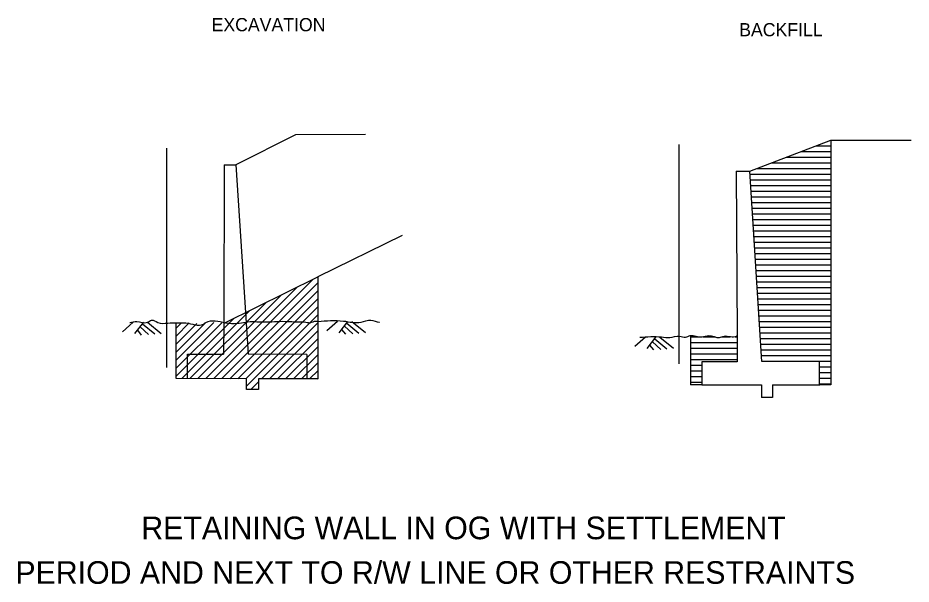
# Model space of a CAD drawing. Extents: x -1666 to -978, y 545 to 809.
# Drawn here: x -1200.8 to -1121.9, y 741.8 to 791.8 of the extents above; entities that cross this region are included whole.
import ezdxf

# ---------------------------------------------------------------- set-up
doc = ezdxf.new("R2010")
doc.units = 0
for name, color, linetype in [('pp_PRESENTATION', 7, 'Continuous'), ('rd_EARTHWORK', 7, 'Continuous'), ('rd_EARTHWORK-anno', 7, 'Continuous')]:
    doc.layers.add(name, color=color, linetype=linetype)

msp = doc.modelspace()

# ---------------------------------------------------------------- linework, layer by layer
at = {"layer": 'pp_PRESENTATION'}
for p, q in [((-1190.577, 764.952), (-1191.525, 764.103)), ((-1189.677, 764.95), (-1190.456, 763.949)), ((-1189.948, 764.524), (-1189.212, 763.859)), ((-1189.753, 764.8), (-1188.676, 763.92)), ((-1189.311, 764.947), (-1188.106, 763.963)), ((-1172.541, 765.021), (-1173.488, 764.172)), ((-1171.64, 765.019), (-1172.419, 764.019)), ((-1171.912, 764.593), (-1171.176, 763.928)), ((-1171.716, 764.869), (-1170.639, 763.989)), ((-1171.274, 765.016), (-1170.069, 764.032)), ((-1190.207, 764.237), (-1189.862, 763.816)), ((-1172.171, 764.306), (-1171.825, 763.886)), ((-1145.344, 763.636), (-1146.291, 762.786)), ((-1144.443, 763.633), (-1145.223, 762.633)), ((-1144.077, 763.631), (-1142.872, 762.647)), ((-1144.974, 762.92), (-1144.629, 762.5)), ((-1144.715, 763.208), (-1143.979, 762.543)), ((-1144.52, 763.483), (-1143.442, 762.604)), ((-1185.769, 759.975), (-1185.769, 762.114))]:
    msp.add_line(p, q, dxfattribs=at)
at = {"layer": 'rd_EARTHWORK'}
for p, q in [((-1176.244, 781.482), (-1181.502, 778.842)), ((-1170.064, 781.536), (-1176.244, 781.482)), ((-1136.129, 778.283), (-1128.963, 781.026)), ((-1128.963, 781.026), (-1121.879, 781.025)), ((-1128.963, 781.026), (-1128.962, 759.428)), ((-1187.64, 780.328), (-1187.62, 760.951)), ((-1142.4, 780.652), (-1142.399, 761.261)), ((-1182.539, 778.842), (-1182.58, 764.945)), ((-1182.539, 778.842), (-1181.502, 778.842)), ((-1181.502, 778.842), (-1181.502, 778.842)), ((-1181.502, 778.842), (-1180.662, 765.792)), ((-1137.315, 778.282), (-1136.129, 778.283)), ((-1137.315, 778.282), (-1137.239, 763.782)), ((-1135.069, 761.474), (-1136.129, 778.283)), ((-1166.834, 772.589), (-1174.258, 768.94)), ((-1182.471, 764.902), (-1174.258, 768.94)), ((-1174.249, 759.934), (-1174.249, 768.944)), ((-1180.662, 765.792), (-1180.425, 762.119)), ((-1186.769, 759.975), (-1186.769, 764.877)), ((-1182.58, 764.945), (-1182.588, 762.125)), ((-1141.356, 763.766), (-1141.356, 759.428)), ((-1137.239, 763.782), (-1137.227, 761.45)), ((-1185.769, 762.114), (-1182.588, 762.125)), ((-1175.251, 762.088), (-1180.425, 762.119)), ((-1175.251, 762.088), (-1175.249, 759.934)), ((-1137.227, 761.45), (-1140.363, 761.449)), ((-1140.356, 761.449), (-1140.356, 759.427)), ((-1129.962, 761.474), (-1135.069, 761.474)), ((-1129.962, 759.426), (-1129.962, 761.474)), ((-1180.581, 759.954), (-1186.768, 759.974)), ((-1180.58, 758.998), (-1180.581, 759.954)), ((-1174.249, 759.931), (-1179.497, 759.948)), ((-1179.497, 759.948), (-1179.496, 758.994)), ((-1179.496, 758.994), (-1180.58, 758.998)), ((-1140.355, 759.428), (-1141.356, 759.428)), ((-1140.355, 759.428), (-1135.096, 759.428)), ((-1135.096, 759.428), (-1135.096, 758.286)), ((-1134.125, 759.428), (-1134.125, 758.286)), ((-1134.125, 759.428), (-1129.953, 759.428)), ((-1128.962, 759.428), (-1129.953, 759.428)), ((-1128.959, 759.428), (-1128.959, 759.428)), ((-1134.125, 758.286), (-1135.096, 758.286))]:
    msp.add_line(p, q, dxfattribs=at)
for points in [[(-1130.3, 780.514), (-1128.963, 780.514)], [(-1132.912, 779.514), (-1128.963, 779.514)], [(-1131.606, 780.014), (-1128.963, 780.014)], [(-1134.219, 779.014), (-1128.963, 779.014)], [(-1136.112, 778.014), (-1128.963, 778.014)], [(-1135.525, 778.514), (-1128.963, 778.514)], [(-1136.081, 777.514), (-1128.963, 777.514)], [(-1136.049, 777.014), (-1128.963, 777.014)], [(-1136.018, 776.514), (-1128.963, 776.514)], [(-1135.986, 776.014), (-1128.963, 776.014)], [(-1135.955, 775.514), (-1128.963, 775.514)], [(-1135.923, 775.014), (-1128.963, 775.014)], [(-1135.891, 774.514), (-1128.963, 774.514)], [(-1135.86, 774.014), (-1128.962, 774.014)], [(-1135.828, 773.514), (-1128.962, 773.514)], [(-1135.797, 773.014), (-1128.962, 773.014)], [(-1135.765, 772.514), (-1128.962, 772.514)], [(-1135.734, 772.014), (-1128.962, 772.014)], [(-1135.702, 771.514), (-1128.962, 771.514)], [(-1135.671, 771.014), (-1128.962, 771.014)], [(-1135.639, 770.514), (-1128.962, 770.514)], [(-1135.608, 770.014), (-1128.962, 770.014)], [(-1135.576, 769.514), (-1128.962, 769.514)], [(-1183.459, 759.963), (-1174.699, 768.723)], [(-1182.754, 759.961), (-1174.249, 768.466)], [(-1135.545, 769.014), (-1128.962, 769.014)], [(-1135.513, 768.514), (-1128.962, 768.514)], [(-1184.164, 759.965), (-1176.09, 768.039)], [(-1182.049, 759.958), (-1174.249, 767.759)], [(-1135.482, 768.014), (-1128.962, 768.014)], [(-1135.45, 767.514), (-1128.962, 767.514)], [(-1184.869, 759.968), (-1177.481, 767.355)], [(-1181.345, 759.956), (-1174.249, 767.052)], [(-1135.418, 767.014), (-1128.962, 767.014)], [(-1186.278, 759.972), (-1180.263, 765.988)], [(-1185.573, 759.97), (-1178.872, 766.671)], [(-1180.64, 759.954), (-1174.249, 766.345)], [(-1135.387, 766.514), (-1128.962, 766.514)], [(-1135.355, 766.014), (-1128.962, 766.014)], [(-1186.769, 760.189), (-1181.654, 765.304)], [(-1180.581, 759.306), (-1174.249, 765.638)], [(-1135.324, 765.514), (-1128.962, 765.514)], [(-1186.773, 764.427), (-1186.319, 764.881)], [(-1186.772, 763.721), (-1185.617, 764.877)], [(-1186.771, 762.308), (-1184.16, 764.919)], [(-1186.771, 763.015), (-1184.969, 764.817)], [(-1186.77, 761.602), (-1183.46, 764.912)], [(-1186.769, 760.895), (-1182.76, 764.905)], [(-1179.233, 759.947), (-1174.249, 764.931)], [(-1135.292, 765.014), (-1128.962, 765.014)], [(-1135.261, 764.514), (-1128.962, 764.514)], [(-1178.528, 759.945), (-1174.249, 764.224)], [(-1141.356, 763.661), (-1140.593, 763.661)], [(-1140.263, 763.661), (-1139.195, 763.661)], [(-1138.587, 763.661), (-1137.848, 763.661)], [(-1137.421, 763.661), (-1137.238, 763.661)], [(-1135.229, 764.014), (-1128.962, 764.014)], [(-1177.823, 759.942), (-1174.253, 763.513)], [(-1177.118, 759.94), (-1174.252, 762.806)], [(-1141.356, 763.161), (-1137.236, 763.161)], [(-1135.198, 763.514), (-1128.962, 763.514)], [(-1135.166, 763.014), (-1128.962, 763.014)], [(-1176.413, 759.938), (-1174.251, 762.1)], [(-1141.356, 762.661), (-1137.233, 762.661)], [(-1141.356, 762.161), (-1137.23, 762.161)], [(-1135.135, 762.514), (-1128.962, 762.514)], [(-1135.103, 762.014), (-1128.962, 762.014)], [(-1175.709, 759.935), (-1174.25, 761.394)], [(-1141.356, 761.661), (-1137.228, 761.661)], [(-1135.071, 761.514), (-1128.962, 761.514)], [(-1175.004, 759.933), (-1174.25, 760.687)], [(-1141.356, 761.161), (-1140.356, 761.161)], [(-1141.356, 760.661), (-1140.356, 760.661)], [(-1129.962, 761.014), (-1128.962, 761.014)], [(-1129.962, 760.514), (-1128.962, 760.514)], [(-1180.183, 758.996), (-1179.497, 759.683)], [(-1174.299, 759.931), (-1174.249, 759.981)], [(-1141.356, 760.161), (-1140.356, 760.161)], [(-1141.356, 759.661), (-1140.356, 759.661)], [(-1129.962, 760.014), (-1128.962, 760.014)], [(-1129.962, 759.514), (-1128.962, 759.514), (-1128.962, 759.514)]]:
    msp.add_lwpolyline(points, dxfattribs=at)
for points in [[(-1190.871, 764.915), (-1190.25, 765.008), (-1189.324, 764.943), (-1188.958, 765.129), (-1188.406, 764.927), (-1187.521, 764.869), (-1186.722, 764.877)], [(-1186.773, 764.877), (-1185.92, 764.885), (-1184.376, 764.784), (-1184.152, 764.919), (-1182.424, 764.902)], [(-1174.272, 765.017), (-1172.008, 765.05), (-1170.456, 764.957), (-1169.59, 765.132), (-1168.846, 764.956), (-1168.813, 764.957)], [(-1182.424, 764.898), (-1181.39, 764.847), (-1180.641, 764.963), (-1179.056, 764.971), (-1177.146, 765.023), (-1175.603, 764.98), (-1175.469, 764.982), (-1174.96, 764.903), (-1174.419, 765.05), (-1174.272, 765.017)], [(-1145.836, 763.613), (-1143.916, 763.645), (-1143.185, 763.597), (-1142.335, 763.714), (-1141.8, 763.636), (-1141.384, 763.765), (-1140.357, 763.65), (-1139.75, 763.773), (-1138.814, 763.599), (-1138.39, 763.72), (-1137.314, 763.723), (-1137.239, 763.782)]]:
    msp.add_spline(points, degree=3, dxfattribs=at)

# ---------------------------------------------------------------- texts
at = {"layer": 'rd_EARTHWORK-anno'}
for s, height, p in [('EXCAVATION', 1.1667, (-1183.652, 790.638)), ('BACKFILL', 1.1667, (-1137.062, 790.196)), ('RETAINING WALL IN OG WITH SETTLEMENT', 2, (-1189.858, 745.78)), ('PERIOD AND NEXT TO R/W LINE OR OTHER RESTRAINTS', 2, (-1200.978, 741.843))]:
    msp.add_text(s, height=height, dxfattribs=at).set_placement(p)

doc.saveas('drawing.dxf')
